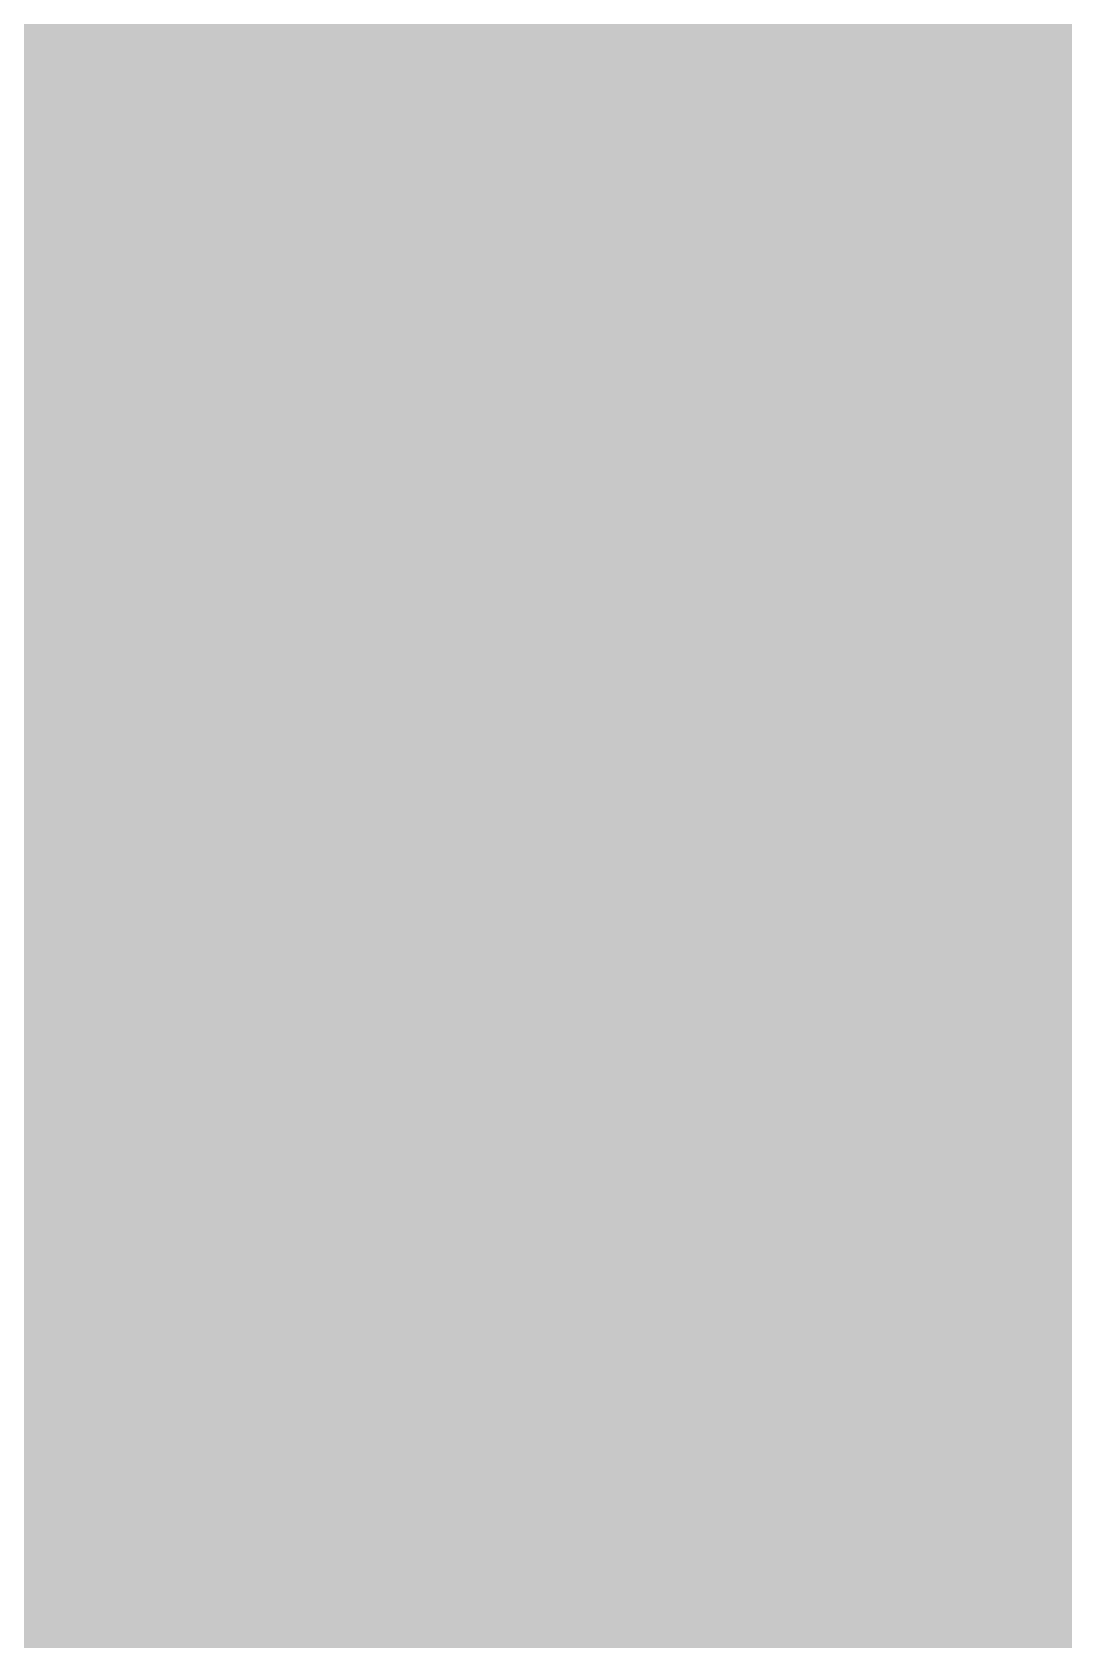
# Model space of a CAD drawing. Header units: millimetres. Extents: x 0 to 441, y 0 to 123.
# Drawn here: x 209.49 to 240.62, y 41.25 to 89.73 of the extents above; entities that cross this region are included whole.
import ezdxf

# ---------------------------------------------------------------- set-up
doc = ezdxf.new("R2010")
doc.units = ezdxf.units.MM

msp = doc.modelspace()

# ---------------------------------------------------------------- hatches: boundary and pattern name
msp.add_hatch(color=40).paths.add_polyline_path([(426.8611, 123.4722), (427.035, 123.4694), (427.2102, 123.4669), (427.3855, 123.4618), (427.5607, 123.4542), (427.7335, 123.444), (427.9087, 123.4313), (428.0814, 123.4186), (428.2542, 123.4008), (428.4269, 123.383), (428.5996, 123.3627), (428.7723, 123.3399), (428.9425, 123.317), (429.1152, 123.2891), (429.2854, 123.2611), (429.4556, 123.2306), (429.6258, 123.1976), (429.7959, 123.1621), (429.9636, 123.1265), (430.1312, 123.0859), (430.2989, 123.0452), (430.4665, 123.002), (430.6316, 122.9563), (430.7992, 122.9106), (430.9643, 122.8598), (431.1294, 122.809), (431.292, 122.7557), (431.4546, 122.7023), (431.6171, 122.6439), (431.7797, 122.5855), (431.9397, 122.5245), (432.0997, 122.461), (432.2597, 122.3975), (432.4172, 122.3289), (432.5772, 122.2604), (432.7322, 122.1892), (432.8897, 122.1181), (433.0446, 122.0445), (433.1995, 121.9683), (433.3519, 121.8895), (433.5043, 121.8082), (433.6567, 121.727), (433.8066, 121.6431), (433.9565, 121.5568), (434.1038, 121.4679), (434.2511, 121.379), (434.3984, 121.2875), (434.5432, 121.1961), (434.688, 121.0996), (434.8328, 121.0031), (434.975, 120.904), (435.1147, 120.8049), (435.2544, 120.7008), (435.3941, 120.5992), (435.5313, 120.4925), (435.6684, 120.3858), (435.803, 120.2766), (435.9377, 120.1649), (436.0697, 120.0506), (436.2018, 119.9363), (436.3314, 119.8194), (436.4609, 119.7026), (436.5879, 119.5832), (436.7124, 119.4613), (436.8394, 119.3394), (436.9613, 119.2124), (437.0832, 119.0879), (437.2026, 118.9609), (437.3194, 118.8314), (437.4363, 118.7018), (437.5506, 118.5697), (437.6649, 118.4377), (437.7766, 118.303), (437.8858, 118.1684), (437.9925, 118.0313), (438.0992, 117.8941), (438.2008, 117.7544), (438.3049, 117.6147), (438.404, 117.475), (438.5031, 117.3328), (438.5996, 117.188), (438.6961, 117.0432), (438.7875, 116.8984), (438.879, 116.7511), (438.9679, 116.6038), (439.0568, 116.4565), (439.1431, 116.3066), (439.227, 116.1567), (439.3082, 116.0043), (439.3895, 115.8519), (439.4683, 115.6995), (439.5445, 115.5446), (439.6181, 115.3897), (439.6892, 115.2322), (439.7604, 115.0772), (439.8289, 114.9172), (439.8975, 114.7597), (439.961, 114.5997), (440.0245, 114.4397), (440.0855, 114.2797), (440.1439, 114.1171), (440.2023, 113.9546), (440.2557, 113.792), (440.309, 113.6294), (440.3598, 113.4643), (440.4106, 113.2992), (440.4563, 113.1316), (440.502, 112.9665), (440.5452, 112.7989), (440.5859, 112.6312), (440.6265, 112.4636), (440.6621, 112.2959), (440.6976, 112.1258), (440.7306, 111.9556), (440.7611, 111.7854), (440.7891, 111.6152), (440.817, 111.4425), (440.8399, 111.2723), (440.8627, 111.0996), (440.883, 110.9269), (440.9008, 110.7542), (440.9186, 110.5814), (440.9313, 110.4087), (440.944, 110.2335), (440.9542, 110.0607), (440.9618, 109.8855), (440.9669, 109.7102), (440.9694, 109.535), (440.9719, 109.3597), (440.9722, 14.1111), (440.9694, 13.9344), (440.9669, 13.7592), (440.9618, 13.5839), (440.9542, 13.4112), (440.944, 13.2359), (440.9313, 13.0607), (440.9186, 12.888), (440.9008, 12.7152), (440.883, 12.5425), (440.8627, 12.3698), (440.8399, 12.1971), (440.817, 12.0269), (440.7891, 11.8542), (440.7611, 11.684), (440.7306, 11.5138), (440.6976, 11.3436), (440.6621, 11.176), (440.6265, 11.0058), (440.5859, 10.8382), (440.5452, 10.6705), (440.502, 10.5029), (440.4563, 10.3378), (440.4106, 10.1702), (440.3598, 10.0051), (440.309, 9.8425), (440.2557, 9.6774), (440.2023, 9.5148), (440.1439, 9.3523), (440.0855, 9.1897), (440.0245, 9.0297), (439.961, 8.8697), (439.8975, 8.7097), (439.8289, 8.5522), (439.7604, 8.3947), (439.6892, 8.2372), (439.6181, 8.0797), (439.5445, 7.9248), (439.4683, 7.7699), (439.3895, 7.6175), (439.3082, 7.4651), (439.227, 7.3127), (439.1431, 7.1628), (439.0568, 7.0129), (438.9679, 6.8656), (438.879, 6.7183), (438.7875, 6.571), (438.6961, 6.4262), (438.5996, 6.2814), (438.5031, 6.1366), (438.404, 5.9944), (438.3049, 5.8547), (438.2008, 5.715), (438.0992, 5.5753), (437.9925, 5.4381), (437.8858, 5.301), (437.7766, 5.1664), (437.6649, 5.0317), (437.5506, 4.8997), (437.4363, 4.7676), (437.3194, 4.638), (437.2026, 4.511), (437.0832, 4.3815), (436.9613, 4.257), (436.8394, 4.1326), (436.7124, 4.0081), (436.5879, 3.8862), (436.4609, 3.7668), (436.3314, 3.65), (436.2018, 3.5331), (436.0697, 3.4188), (435.9377, 3.3045), (435.803, 3.1953), (435.6684, 3.0861), (435.5313, 2.9769), (435.3941, 2.8727), (435.2544, 2.7686), (435.1147, 2.6645), (434.975, 2.5654), (434.8328, 2.4663), (434.688, 2.3698), (434.5432, 2.2733), (434.3984, 2.1819), (434.2511, 2.0904), (434.1038, 2.0015), (433.9565, 1.9126), (433.8066, 1.8263), (433.6567, 1.7424), (433.5043, 1.6612), (433.3519, 1.5799), (433.1995, 1.5037), (433.0446, 1.4275), (432.8897, 1.3513), (432.7322, 1.2802), (432.5772, 1.209), (432.4172, 1.1405), (432.2597, 1.0719), (432.0997, 1.0084), (431.9397, 0.9449), (431.7797, 0.8839), (431.6171, 0.8255), (431.4546, 0.7671), (431.292, 0.7137), (431.1294, 0.6604), (430.9643, 0.6096), (430.7992, 0.5588), (430.6316, 0.5131), (430.4665, 0.4674), (430.2989, 0.4242), (430.1312, 0.3835), (429.9636, 0.3454), (429.7959, 0.3073), (429.6258, 0.2718), (429.4556, 0.2388), (429.2854, 0.2083), (429.1152, 0.1803), (428.9425, 0.1524), (428.7723, 0.1295), (428.5996, 0.1067), (428.4269, 0.0864), (428.2542, 0.0686), (428.0814, 0.0508), (427.9087, 0.0381), (427.7335, 0.0254), (427.5607, 0.0152), (427.3855, 0.0076), (427.2102, 0.0025), (427.035, 0), (426.8597, 0), (104.0694, 0), (103.7082, 0), (103.3475, 0.0051), (102.9894, 0.0127), (102.6312, 0.0229), (102.2706, 0.0356), (101.9124, 0.0508), (101.5543, 0.0711), (101.1961, 0.094), (100.838, 0.1168), (100.4824, 0.1448), (100.1243, 0.1778), (99.7687, 0.2108), (99.4131, 0.2464), (99.0575, 0.287), (98.7019, 0.3302), (98.3463, 0.3734), (97.9932, 0.4216), (97.6376, 0.475), (97.2845, 0.5283), (96.9315, 0.5842), (96.581, 0.6452), (96.2279, 0.7061), (95.8774, 0.7722), (95.5269, 0.8407), (95.1763, 0.9119), (94.8284, 0.9855), (94.4804, 1.0617), (94.1324, 1.143), (93.7844, 1.2243), (93.4364, 1.3106), (93.091, 1.3995), (92.7456, 1.4884), (92.4027, 1.5824), (92.0598, 1.6789), (91.7169, 1.778), (91.374, 1.8821), (91.0336, 1.9863), (90.6932, 2.093), (90.3529, 2.2047), (90.0151, 2.319), (89.6772, 2.4333), (89.3394, 2.5527), (89.0041, 2.6746), (88.6689, 2.7991), (88.3361, 2.9261), (88.0034, 3.0556), (87.6706, 3.1877), (87.3404, 3.3249), (87.0102, 3.462), (86.68, 3.6043), (86.3524, 3.7465), (86.0273, 3.8938), (85.6996, 4.0411), (85.377, 4.1935), (85.0519, 4.3485), (84.7293, 4.506), (84.4093, 4.666), (84.0892, 4.8285), (83.7717, 4.9936), (83.4542, 5.1613), (83.1367, 5.3315), (82.8218, 5.5042), (82.5094, 5.682), (82.1969, 5.8598), (7.0556, 49.5155), (6.8504, 49.6341), (6.6497, 49.7561), (6.4516, 49.8831), (6.256, 50.0126), (6.063, 50.1421), (5.8725, 50.2793), (5.6845, 50.4165), (5.4966, 50.5562), (5.3137, 50.6984), (5.1333, 50.8457), (4.9581, 50.9956), (4.7828, 51.1454), (4.6101, 51.3004), (4.4399, 51.4579), (4.2748, 51.6153), (4.1097, 51.7779), (3.9497, 51.943), (3.7922, 52.1106), (3.6347, 52.2783), (3.4823, 52.451), (3.335, 52.6237), (3.1877, 52.8015), (3.0429, 52.9793), (2.9032, 53.1597), (2.7661, 53.3425), (2.6314, 53.528), (2.4994, 53.7134), (2.3724, 53.9039), (2.2454, 54.0944), (2.1234, 54.2874), (2.0041, 54.483), (1.8898, 54.6786), (1.778, 54.8792), (1.6662, 55.0799), (1.5621, 55.2806), (1.458, 55.4863), (1.3589, 55.6895), (1.2624, 55.8978), (1.1684, 56.1061), (1.0795, 56.3169), (0.9931, 56.5302), (0.9119, 56.7436), (0.8306, 56.957), (0.7569, 57.1754), (0.6833, 57.3913), (0.6147, 57.6123), (0.5486, 57.8307), (0.4877, 58.0542), (0.4293, 58.2752), (0.3734, 58.4987), (0.3226, 58.7248), (0.2769, 58.9509), (0.2311, 59.1795), (0.193, 59.4055), (0.1549, 59.6367), (0.1219, 59.8653), (0.094, 60.0964), (0.0686, 60.3275), (0.0483, 60.5612), (0.0305, 60.7949), (0.0152, 61.0286), (0.0076, 61.2623), (0, 61.4985), (0, 61.7347), (0, 61.8515), (0, 61.9658), (0.0025, 62.0827), (0.0076, 62.1995), (0.0102, 62.3138), (0.0152, 62.4307), (0.0229, 62.545), (0.0279, 62.6618), (0.0381, 62.7761), (0.0457, 62.8929), (0.0559, 63.0072), (0.066, 63.1215), (0.0787, 63.2358), (0.0914, 63.3527), (0.1041, 63.467), (0.1194, 63.5813), (0.1346, 63.6956), (0.1524, 63.8099), (0.1702, 63.9242), (0.188, 64.0359), (0.2057, 64.1502), (0.2261, 64.2645), (0.2489, 64.3763), (0.2692, 64.4906), (0.2921, 64.6024), (0.3175, 64.7167), (0.3429, 64.8284), (0.3683, 64.9402), (0.3937, 65.0519), (0.4216, 65.1637), (0.4496, 65.2755), (0.4801, 65.3872), (0.5105, 65.499), (0.541, 65.6082), (0.574, 65.72), (0.6071, 65.8292), (0.6401, 65.9409), (0.6756, 66.0502), (0.7112, 66.1594), (0.7468, 66.2686), (0.7849, 66.3778), (0.823, 66.487), (0.8611, 66.5937), (0.9017, 66.7029), (0.9423, 66.8096), (0.9855, 66.9163), (1.0287, 67.0255), (1.0719, 67.1322), (1.1151, 67.2389), (1.1608, 67.343), (1.2065, 67.4497), (1.2548, 67.5538), (1.303, 67.6605), (1.3513, 67.7647), (1.4021, 67.8688), (1.4529, 67.9729), (1.5037, 68.0771), (1.557, 68.1787), (1.6104, 68.2828), (1.6637, 68.3844), (1.7196, 68.486), (1.7755, 68.5876), (1.8313, 68.6892), (1.8898, 68.7908), (1.9482, 68.8899), (2.0066, 68.9915), (2.0676, 69.0905), (2.1285, 69.1896), (2.1895, 69.2861), (2.253, 69.3852), (2.3139, 69.4817), (2.38, 69.5782), (2.4435, 69.6722), (2.5095, 69.7687), (2.5756, 69.8627), (2.6416, 69.9567), (2.7102, 70.0507), (2.7788, 70.1446), (2.8473, 70.2361), (2.9185, 70.3275), (2.987, 70.419), (3.0582, 70.5104), (3.1318, 70.5993), (3.2029, 70.6907), (3.2766, 70.7771), (3.3528, 70.866), (3.4265, 70.9549), (3.5027, 71.0413), (3.5789, 71.1276), (3.6551, 71.214), (3.7338, 71.2978), (3.8125, 71.3816), (3.8913, 71.4654), (3.97, 71.5493), (4.0513, 71.6305), (4.1326, 71.7118), (4.2139, 71.7931), (4.2951, 71.8744), (4.379, 71.9531), (4.4628, 72.0319), (4.5466, 72.1106), (4.633, 72.1893), (4.7168, 72.2655), (4.8031, 72.3417), (4.8895, 72.4179), (4.9784, 72.4941), (5.0673, 72.5678), (5.1562, 72.6415), (5.2451, 72.7126), (5.334, 72.7862), (5.4254, 72.8574), (5.5169, 72.9285), (5.6083, 72.9971), (5.6998, 73.0656), (5.7937, 73.1342), (5.8877, 73.2028), (5.9817, 73.2688), (6.0757, 73.3349), (6.1722, 73.4009), (6.2662, 73.467), (6.3627, 73.5305), (6.4618, 73.594), (6.5583, 73.6549), (6.6573, 73.7159), (6.7539, 73.7768), (6.8555, 73.8378), (6.9545, 73.8962), (7.0536, 73.9546), (82.1972, 117.6115), (82.5094, 117.79), (82.8218, 117.9652), (83.1367, 118.1379), (83.4542, 118.3081), (83.7717, 118.4758), (84.0892, 118.6409), (84.4093, 118.8034), (84.7293, 118.9634), (85.0519, 119.1209), (85.377, 119.2759), (85.6996, 119.4283), (86.0273, 119.5756), (86.3524, 119.7229), (86.68, 119.8677), (87.0102, 120.0074), (87.3404, 120.1445), (87.6706, 120.2817), (88.0034, 120.4138), (88.3361, 120.5433), (88.6689, 120.6703), (89.0041, 120.7948), (89.3394, 120.9167), (89.6772, 121.0361), (90.0151, 121.1529), (90.3529, 121.2647), (90.6932, 121.3764), (91.0336, 121.4831), (91.374, 121.5873), (91.7169, 121.6914), (92.0598, 121.7905), (92.4027, 121.887), (92.7456, 121.981), (93.091, 122.0724), (93.4364, 122.1588), (93.7844, 122.2451), (94.1324, 122.3264), (94.4804, 122.4077), (94.8284, 122.4839), (95.1763, 122.5575), (95.5269, 122.6287), (95.8774, 122.6972), (96.2279, 122.7633), (96.581, 122.8242), (96.9315, 122.8852), (97.2845, 122.9411), (97.6376, 122.997), (97.9932, 123.0478), (98.3463, 123.096), (98.7019, 123.1392), (99.0575, 123.1824), (99.4131, 123.223), (99.7687, 123.2586), (100.1243, 123.2916), (100.4824, 123.3246), (100.838, 123.3526), (101.1961, 123.3754), (101.5543, 123.3983), (101.9124, 123.4186), (102.2706, 123.4338), (102.6312, 123.4465), (102.9894, 123.4567), (103.3475, 123.4643), (103.7082, 123.4694), (104.0689, 123.4719)])
h = msp.add_hatch(color=59)
edge = h.paths.add_edge_path()
edge.add_line((226.6707, 46.5529), (226.4359, 46.5531))
edge.add_line((226.4359, 46.5531), (226.2048, 46.5557))
edge.add_line((226.2048, 46.5557), (225.9762, 46.5607))
edge.add_line((225.9762, 46.5607), (225.7501, 46.5684))
edge.add_line((225.7501, 46.5684), (225.5266, 46.5785))
edge.add_line((225.5266, 46.5785), (225.3056, 46.5912))
edge.add_line((225.3056, 46.5912), (225.0872, 46.6065))
edge.add_line((225.0872, 46.6065), (224.8713, 46.6268))
edge.add_line((224.8713, 46.6268), (224.6579, 46.6471))
edge.add_line((224.6579, 46.6471), (224.4471, 46.6725))
edge.add_line((224.4471, 46.6725), (224.2414, 46.7004))
edge.add_line((224.2414, 46.7004), (224.0356, 46.7309))
edge.add_line((224.0356, 46.7309), (223.835, 46.7665))
edge.add_line((223.835, 46.7665), (223.6368, 46.8046))
edge.add_line((223.6368, 46.8046), (223.4413, 46.8478))
edge.add_line((223.4413, 46.8478), (223.2482, 46.8935))
edge.add_line((223.2482, 46.8935), (223.0577, 46.9443))
edge.add_line((223.0577, 46.9443), (222.8723, 46.9976))
edge.add_line((222.8723, 46.9976), (222.6869, 47.056))
edge.add_line((222.6869, 47.056), (222.5065, 47.1195))
edge.add_line((222.5065, 47.1195), (222.3287, 47.1881))
edge.add_line((222.3287, 47.1881), (222.156, 47.2618))
edge.add_line((222.156, 47.2618), (221.9833, 47.3405))
edge.add_line((221.9833, 47.3405), (221.8157, 47.4218))
edge.add_line((221.8157, 47.4218), (221.6506, 47.5107))
edge.add_line((221.6506, 47.5107), (221.488, 47.6047))
edge.add_line((221.488, 47.6047), (221.3305, 47.7012))
edge.add_line((221.3305, 47.7012), (221.1756, 47.8079))
edge.add_line((221.1756, 47.8079), (221.0232, 47.9171))
edge.add_line((221.0232, 47.9171), (220.8759, 48.0314))
edge.add_line((220.8759, 48.0314), (220.7311, 48.1533))
edge.add_line((220.7311, 48.1533), (220.5888, 48.2829))
edge.add_line((220.5888, 48.2829), (220.4517, 48.4149))
edge.add_line((220.4517, 48.4149), (220.3171, 48.5572))
edge.add_line((220.3171, 48.5572), (220.185, 48.7045))
edge.add_line((220.185, 48.7045), (220.058, 48.8569))
edge.add_line((220.058, 48.8569), (219.9335, 49.0169))
edge.add_line((219.9335, 49.0169), (219.8116, 49.1846))
edge.add_line((219.8116, 49.1846), (219.6948, 49.3598))
edge.add_line((219.6948, 49.3598), (219.583, 49.5402))
edge.add_line((219.583, 49.5402), (219.4738, 49.7281))
edge.add_line((219.4738, 49.7281), (219.3671, 49.9262))
edge.add_line((219.3671, 49.9262), (219.2655, 50.1294))
edge.add_line((219.2655, 50.1294), (219.1664, 50.3403))
edge.add_line((219.1664, 50.3403), (219.0725, 50.5612))
edge.add_line((219.0725, 50.5612), (218.981, 50.7873))
edge.add_line((218.981, 50.7873), (218.8947, 51.0235))
edge.add_line((218.8947, 51.0235), (218.8108, 51.2674))
edge.add_line((218.8108, 51.2674), (218.7321, 51.5188))
edge.add_line((218.7321, 51.5188), (218.6559, 51.7779))
edge.add_line((218.6559, 51.7779), (218.5848, 52.0471))
edge.add_line((218.5848, 52.0471), (218.5187, 52.3265))
edge.add_line((218.5187, 52.3265), (218.4552, 52.6136))
edge.add_line((218.4552, 52.6136), (218.3968, 52.9082))
edge.add_line((218.3968, 52.9082), (218.3409, 53.213))
edge.add_line((218.3409, 53.213), (218.2901, 53.528))
edge.add_line((218.2901, 53.528), (218.2419, 53.8505))
edge.add_line((218.2419, 53.8505), (218.2012, 54.1858))
edge.add_line((218.2012, 54.1858), (218.1606, 54.5287))
edge.add_line((218.1606, 54.5287), (218.1276, 54.8818))
edge.add_line((218.1276, 54.8818), (218.0971, 55.2425))
edge.add_line((218.0971, 55.2425), (218.0717, 55.6158))
edge.add_line((218.0717, 55.6158), (218.0514, 55.9994))
edge.add_line((218.0514, 55.9994), (218.0336, 56.3931))
edge.add_line((218.0336, 56.3931), (237.7832, 56.3947))
edge.add_line((237.7832, 56.3947), (237.7832, 60.0149))
edge.add_line((237.7832, 60.0149), (237.7796, 60.452))
edge.add_line((237.7796, 60.452), (237.7719, 60.8863))
edge.add_line((237.7719, 60.8863), (237.7618, 61.3131))
edge.add_line((237.7618, 61.3131), (237.7465, 61.7372))
edge.add_line((237.7465, 61.7372), (237.7262, 62.1563))
edge.add_line((237.7262, 62.1563), (237.7008, 62.5704))
edge.add_line((237.7008, 62.5704), (237.6703, 62.9793))
edge.add_line((237.6703, 62.9793), (237.6348, 63.3832))
edge.add_line((237.6348, 63.3832), (237.5941, 63.7819))
edge.add_line((237.5941, 63.7819), (237.5484, 64.1731))
edge.add_line((237.5484, 64.1731), (237.4976, 64.5617))
edge.add_line((237.4976, 64.5617), (237.4417, 64.9453))
edge.add_line((237.4417, 64.9453), (237.3808, 65.3212))
edge.add_line((237.3808, 65.3212), (237.3122, 65.692))
edge.add_line((237.3122, 65.692), (237.2411, 66.0578))
edge.add_line((237.2411, 66.0578), (237.1623, 66.4185))
edge.add_line((237.1623, 66.4185), (237.0785, 66.7741))
edge.add_line((237.0785, 66.7741), (236.9871, 67.122))
edge.add_line((236.9871, 67.122), (236.8906, 67.4649))
edge.add_line((236.8906, 67.4649), (236.789, 67.8002))
edge.add_line((236.789, 67.8002), (236.6797, 68.1304))
edge.add_line((236.6797, 68.1304), (236.5654, 68.4555))
edge.add_line((236.5654, 68.4555), (236.4461, 68.773))
edge.add_line((236.4461, 68.773), (236.3191, 69.0855))
edge.add_line((236.3191, 69.0855), (236.1844, 69.3903))
edge.add_line((236.1844, 69.3903), (236.0447, 69.69))
edge.add_line((236.0447, 69.69), (235.8974, 69.9821))
edge.add_line((235.8974, 69.9821), (235.7425, 70.2691))
edge.add_line((235.7425, 70.2691), (235.5825, 70.5485))
edge.add_line((235.5825, 70.5485), (235.4148, 70.8228))
edge.add_line((235.4148, 70.8228), (235.2396, 71.087))
edge.add_line((235.2396, 71.087), (235.0592, 71.3486))
edge.add_line((235.0592, 71.3486), (234.8713, 71.6001))
edge.add_line((234.8713, 71.6001), (234.6731, 71.8464))
edge.add_line((234.6731, 71.8464), (234.4699, 72.0852))
edge.add_line((234.4699, 72.0852), (234.2591, 72.3163))
edge.add_line((234.2591, 72.3163), (234.0407, 72.5399))
edge.add_line((234.0407, 72.5399), (233.8146, 72.7558))
edge.add_line((233.8146, 72.7558), (233.5809, 72.9666))
edge.add_line((233.5809, 72.9666), (233.3371, 73.1698))
edge.add_line((233.3371, 73.1698), (233.0882, 73.3628))
edge.add_line((233.0882, 73.3628), (232.8316, 73.5508))
edge.add_line((232.8316, 73.5508), (232.5649, 73.7311))
edge.add_line((232.5649, 73.7311), (232.2906, 73.9038))
edge.add_line((232.2906, 73.9038), (232.0087, 74.0689))
edge.add_line((232.0087, 74.0689), (231.7166, 74.2239))
edge.add_line((231.7166, 74.2239), (231.4194, 74.3737))
edge.add_line((231.4194, 74.3737), (231.1121, 74.5134))
edge.add_line((231.1121, 74.5134), (230.7946, 74.6481))
edge.add_line((230.7946, 74.6481), (230.4694, 74.7725))
edge.add_line((230.4694, 74.7725), (230.1367, 74.8894))
edge.add_line((230.1367, 74.8894), (229.7938, 74.9986))
edge.add_line((229.7938, 74.9986), (229.4407, 75.0976))
edge.add_line((229.4407, 75.0976), (229.0801, 75.1891))
edge.add_line((229.0801, 75.1891), (228.7092, 75.2729))
edge.add_line((228.7092, 75.2729), (228.3308, 75.3491))
edge.add_line((228.3308, 75.3491), (227.9421, 75.4151))
edge.add_line((227.9421, 75.4151), (227.5434, 75.471))
edge.add_line((227.5434, 75.471), (227.137, 75.5218))
edge.add_line((227.137, 75.5218), (226.7204, 75.5625))
edge.add_line((226.7204, 75.5625), (226.2937, 75.5929))
edge.add_line((226.2937, 75.5929), (225.8568, 75.6158))
edge.add_line((225.8568, 75.6158), (225.4098, 75.6285))
edge.add_line((225.4098, 75.6285), (224.9551, 75.6336))
edge.add_line((224.9551, 75.6336), (224.5385, 75.6285))
edge.add_line((224.5385, 75.6285), (224.1271, 75.6158))
edge.add_line((224.1271, 75.6158), (223.7257, 75.5929))
edge.add_line((223.7257, 75.5929), (223.327, 75.5625))
edge.add_line((223.327, 75.5625), (222.9383, 75.5244))
edge.add_line((222.9383, 75.5244), (222.5548, 75.4736))
edge.add_line((222.5548, 75.4736), (222.1789, 75.4177))
edge.add_line((222.1789, 75.4177), (221.808, 75.3516))
edge.add_line((221.808, 75.3516), (221.4448, 75.2754))
edge.add_line((221.4448, 75.2754), (221.0867, 75.1942))
edge.add_line((221.0867, 75.1942), (220.7362, 75.1002))
edge.add_line((220.7362, 75.1002), (220.3933, 74.9986))
edge.add_line((220.3933, 74.9986), (220.0554, 74.8894))
edge.add_line((220.0554, 74.8894), (219.7252, 74.77))
edge.add_line((219.7252, 74.77), (219.4001, 74.643))
edge.add_line((219.4001, 74.643), (219.0826, 74.5084))
edge.add_line((219.0826, 74.5084), (218.7727, 74.3636))
edge.add_line((218.7727, 74.3636), (218.4679, 74.2086))
edge.add_line((218.4679, 74.2086), (218.1708, 74.0461))
edge.add_line((218.1708, 74.0461), (217.8787, 73.8759))
edge.add_line((217.8787, 73.8759), (217.5942, 73.6956))
edge.add_line((217.5942, 73.6956), (217.3173, 73.5076))
edge.add_line((217.3173, 73.5076), (217.0455, 73.312))
edge.add_line((217.0455, 73.312), (216.7814, 73.1063))
edge.add_line((216.7814, 73.1063), (216.5223, 72.8904))
edge.add_line((216.5223, 72.8904), (216.2708, 72.6694))
edge.add_line((216.2708, 72.6694), (216.0245, 72.4357))
edge.add_line((216.0245, 72.4357), (215.7857, 72.197))
edge.add_line((215.7857, 72.197), (215.5546, 71.948))
edge.add_line((215.5546, 71.948), (215.3285, 71.689))
edge.add_line((215.3285, 71.689), (215.1101, 71.4248))
edge.add_line((215.1101, 71.4248), (214.8967, 71.1505))
edge.add_line((214.8967, 71.1505), (214.691, 70.866))
edge.add_line((214.691, 70.866), (214.4928, 70.5739))
edge.add_line((214.4928, 70.5739), (214.2998, 70.2742))
edge.add_line((214.2998, 70.2742), (214.1144, 69.9643))
edge.add_line((214.1144, 69.9643), (213.934, 69.6468))
edge.add_line((213.934, 69.6468), (213.7613, 69.3217))
edge.add_line((213.7613, 69.3217), (213.5937, 68.9864))
edge.add_line((213.5937, 68.9864), (213.4337, 68.6435))
edge.add_line((213.4337, 68.6435), (213.2813, 68.2904))
edge.add_line((213.2813, 68.2904), (213.1339, 67.9298))
edge.add_line((213.1339, 67.9298), (212.9942, 67.5615))
edge.add_line((212.9942, 67.5615), (212.8596, 67.183))
edge.add_line((212.8596, 67.183), (212.7326, 66.7969))
edge.add_line((212.7326, 66.7969), (212.6132, 66.4032))
edge.add_line((212.6132, 66.4032), (212.4989, 65.9994))
edge.add_line((212.4989, 65.9994), (212.3897, 65.5879))
edge.add_line((212.3897, 65.5879), (212.2907, 65.1688))
edge.add_line((212.2907, 65.1688), (212.1941, 64.7395))
edge.add_line((212.1941, 64.7395), (212.1078, 64.3026))
edge.add_line((212.1078, 64.3026), (212.0265, 63.8581))
edge.add_line((212.0265, 63.8581), (211.9503, 63.4035))
edge.add_line((211.9503, 63.4035), (211.8817, 62.9412))
edge.add_line((211.8817, 62.9412), (211.8208, 62.4713))
edge.add_line((211.8208, 62.4713), (211.7649, 61.9912))
edge.add_line((211.7649, 61.9912), (211.7166, 61.5036))
edge.add_line((211.7166, 61.5036), (211.6734, 61.0083))
edge.add_line((211.6734, 61.0083), (211.6379, 60.5028))
edge.add_line((211.6379, 60.5028), (211.6074, 59.9897))
edge.add_line((211.6074, 59.9897), (211.5845, 59.469))
edge.add_line((211.5845, 59.469), (211.5693, 58.9382))
edge.add_line((211.5693, 58.9382), (211.5591, 58.3997))
edge.add_line((211.5591, 58.3997), (211.5566, 57.8536))
edge.add_line((211.5566, 57.8536), (211.5617, 57.2364))
edge.add_line((211.5617, 57.2364), (211.5769, 56.6344))
edge.add_line((211.5769, 56.6344), (211.6023, 56.0451))
edge.add_line((211.6023, 56.0451), (211.6379, 55.4711))
edge.add_line((211.6379, 55.4711), (211.6836, 54.9123))
edge.add_line((211.6836, 54.9123), (211.7395, 54.3662))
edge.add_line((211.7395, 54.3662), (211.803, 53.8353))
edge.add_line((211.803, 53.8353), (211.8766, 53.3171))
edge.add_line((211.8766, 53.3171), (211.9605, 52.8117))
edge.add_line((211.9605, 52.8117), (212.0519, 52.3215))
edge.add_line((212.0519, 52.3215), (212.1535, 51.8439))
edge.add_line((212.1535, 51.8439), (212.2627, 51.3791))
edge.add_line((212.2627, 51.3791), (212.3796, 50.927))
edge.add_line((212.3796, 50.927), (212.5066, 50.4876))
edge.add_line((212.5066, 50.4876), (212.6412, 50.0634))
edge.add_line((212.6412, 50.0634), (212.7834, 49.6494))
edge.add_line((212.7834, 49.6494), (212.9358, 49.2481))
edge.add_line((212.9358, 49.2481), (213.0933, 48.8594))
edge.add_line((213.0933, 48.8594), (213.2609, 48.481))
edge.add_line((213.2609, 48.481), (213.4337, 48.1152))
edge.add_line((213.4337, 48.1152), (213.6165, 47.7622))
edge.add_line((213.6165, 47.7622), (213.8045, 47.4193))
edge.add_line((213.8045, 47.4193), (214.0001, 47.0891))
edge.add_line((214.0001, 47.0891), (214.2007, 46.769))
edge.add_line((214.2007, 46.769), (214.4116, 46.4617))
edge.add_line((214.4116, 46.4617), (214.6249, 46.1645))
edge.add_line((214.6249, 46.1645), (214.8484, 45.8775))
edge.add_line((214.8484, 45.8775), (215.077, 45.6006))
edge.add_line((215.077, 45.6006), (215.3107, 45.3339))
edge.add_line((215.3107, 45.3339), (215.552, 45.0799))
edge.add_line((215.552, 45.0799), (215.7959, 44.8335))
edge.add_line((215.7959, 44.8335), (216.0473, 44.5973))
edge.add_line((216.0473, 44.5973), (216.3064, 44.3713))
edge.add_line((216.3064, 44.3713), (216.568, 44.1554))
edge.add_line((216.568, 44.1554), (216.8373, 43.9496))
edge.add_line((216.8373, 43.9496), (217.109, 43.7515))
edge.add_line((217.109, 43.7515), (217.3859, 43.5635))
edge.add_line((217.3859, 43.5635), (217.6678, 43.3832))
edge.add_line((217.6678, 43.3832), (217.9549, 43.213))
edge.add_line((217.9549, 43.213), (218.247, 43.053))
edge.add_line((218.247, 43.053), (218.5416, 42.8981))
edge.add_line((218.5416, 42.8981), (218.8413, 42.7533))
edge.add_line((218.8413, 42.7533), (219.1461, 42.6161))
edge.add_line((219.1461, 42.6161), (219.4535, 42.4866))
edge.add_line((219.4535, 42.4866), (219.7633, 42.3672))
edge.add_line((219.7633, 42.3672), (220.0783, 42.2529))
edge.add_line((220.0783, 42.2529), (220.3958, 42.1462))
edge.add_line((220.3958, 42.1462), (220.7184, 42.0472))
edge.add_line((220.7184, 42.0472), (221.041, 41.9583))
edge.add_line((221.041, 41.9583), (221.3686, 41.8719))
edge.add_line((221.3686, 41.8719), (221.6988, 41.7957))
edge.add_line((221.6988, 41.7957), (222.0316, 41.7246))
edge.add_line((222.0316, 41.7246), (222.3643, 41.6611))
edge.add_line((222.3643, 41.6611), (222.7021, 41.6027))
edge.add_line((222.7021, 41.6027), (223.0399, 41.5519))
edge.add_line((223.0399, 41.5519), (223.3828, 41.5061))
edge.add_line((223.3828, 41.5061), (223.7257, 41.468))
edge.add_line((223.7257, 41.468), (224.0686, 41.4325))
edge.add_line((224.0686, 41.4325), (224.4141, 41.4045))
edge.add_line((224.4141, 41.4045), (224.7621, 41.3817))
edge.add_line((224.7621, 41.3817), (225.11, 41.3664))
edge.add_line((225.11, 41.3664), (225.4606, 41.3537))
edge.add_line((225.4606, 41.3537), (225.8111, 41.3461))
edge.add_line((225.8111, 41.3461), (226.1616, 41.3436))
edge.add_line((226.1616, 41.3436), (226.3623, 41.3461))
edge.add_line((226.3623, 41.3461), (226.5655, 41.3487))
edge.add_line((226.5655, 41.3487), (226.7661, 41.3512))
edge.add_line((226.7661, 41.3512), (226.9642, 41.3588))
edge.add_line((226.9642, 41.3588), (227.1649, 41.3664))
edge.add_line((227.1649, 41.3664), (227.363, 41.3766))
edge.add_line((227.363, 41.3766), (227.5611, 41.3868))
edge.add_line((227.5611, 41.3868), (227.7567, 41.3995))
edge.add_line((227.7567, 41.3995), (227.9523, 41.4147))
edge.add_line((227.9523, 41.4147), (228.1479, 41.4299))
edge.add_line((228.1479, 41.4299), (228.3435, 41.4477))
edge.add_line((228.3435, 41.4477), (228.5365, 41.468))
edge.add_line((228.5365, 41.468), (228.727, 41.4884))
edge.add_line((228.727, 41.4884), (228.92, 41.5112))
edge.add_line((228.92, 41.5112), (229.1105, 41.5341))
edge.add_line((229.1105, 41.5341), (229.2985, 41.5595))
edge.add_line((229.2985, 41.5595), (229.4865, 41.5849))
edge.add_line((229.4865, 41.5849), (229.6744, 41.6103))
edge.add_line((229.6744, 41.6103), (229.8598, 41.6408))
edge.add_line((229.8598, 41.6408), (230.0453, 41.6687))
edge.add_line((230.0453, 41.6687), (230.2281, 41.7017))
edge.add_line((230.2281, 41.7017), (230.411, 41.7322))
edge.add_line((230.411, 41.7322), (230.5914, 41.7652))
edge.add_line((230.5914, 41.7652), (230.7717, 41.8008))
edge.add_line((230.7717, 41.8008), (230.9495, 41.8338))
edge.add_line((230.9495, 41.8338), (231.1273, 41.8719))
edge.add_line((231.1273, 41.8719), (231.3026, 41.9075))
edge.add_line((231.3026, 41.9075), (231.4778, 41.9456))
edge.add_line((231.4778, 41.9456), (231.6505, 41.9837))
edge.add_line((231.6505, 41.9837), (231.8233, 42.0243))
edge.add_line((231.8233, 42.0243), (231.9934, 42.0649))
edge.add_line((231.9934, 42.0649), (232.1611, 42.1056))
edge.add_line((232.1611, 42.1056), (232.3287, 42.1488))
edge.add_line((232.3287, 42.1488), (232.4964, 42.1919))
edge.add_line((232.4964, 42.1919), (232.6589, 42.2351))
edge.add_line((232.6589, 42.2351), (232.8215, 42.2783))
edge.add_line((232.8215, 42.2783), (232.984, 42.324))
edge.add_line((232.984, 42.324), (233.1441, 42.3697))
edge.add_line((233.1441, 42.3697), (233.3015, 42.4155))
edge.add_line((233.3015, 42.4155), (233.4565, 42.4612))
edge.add_line((233.4565, 42.4612), (233.6114, 42.5069))
edge.add_line((233.6114, 42.5069), (233.7638, 42.5552))
edge.add_line((233.7638, 42.5552), (233.9162, 42.6009))
edge.add_line((233.9162, 42.6009), (234.0661, 42.6491))
edge.add_line((234.0661, 42.6491), (234.2134, 42.6974))
edge.add_line((234.2134, 42.6974), (234.3582, 42.7457))
edge.add_line((234.3582, 42.7457), (234.503, 42.7965))
edge.add_line((234.503, 42.7965), (234.6452, 42.8447))
edge.add_line((234.6452, 42.8447), (234.7849, 42.893))
edge.add_line((234.7849, 42.893), (234.9221, 42.9438))
edge.add_line((234.9221, 42.9438), (235.0592, 42.992))
edge.add_line((235.0592, 42.992), (235.1913, 43.0428))
edge.add_line((235.1913, 43.0428), (235.3259, 43.0911))
edge.add_line((235.3259, 43.0911), (235.4555, 43.1419))
edge.add_line((235.4555, 43.1419), (235.5825, 43.1902))
edge.add_line((235.5825, 43.1902), (235.7095, 43.241))
edge.add_line((235.7095, 43.241), (235.8314, 43.2892))
edge.add_line((235.8314, 43.2892), (235.9533, 43.34))
edge.add_line((235.9533, 43.34), (236.0727, 43.3883))
edge.add_line((236.0727, 43.3883), (236.1921, 43.4365))
edge.add_line((236.1921, 43.4365), (236.3064, 43.4848))
edge.add_line((236.3064, 43.4848), (236.4181, 43.5356))
edge.add_line((236.4181, 43.5356), (236.5299, 43.5813))
edge.add_line((236.5299, 43.5813), (236.6391, 43.6296))
edge.add_line((236.6391, 43.6296), (234.6717, 48.3306))
edge.add_line((234.6717, 48.3306), (234.5512, 48.2829))
edge.add_line((234.5512, 48.2829), (234.4318, 48.2346))
edge.add_line((234.4318, 48.2346), (234.3125, 48.1889))
edge.add_line((234.3125, 48.1889), (234.1931, 48.1432))
edge.add_line((234.1931, 48.1432), (234.0737, 48.0949))
edge.add_line((234.0737, 48.0949), (233.9518, 48.0517))
edge.add_line((233.9518, 48.0517), (233.8324, 48.006))
edge.add_line((233.8324, 48.006), (233.713, 47.9603))
edge.add_line((233.713, 47.9603), (233.5911, 47.9171))
edge.add_line((233.5911, 47.9171), (233.4717, 47.8739))
edge.add_line((233.4717, 47.8739), (233.3498, 47.8307))
edge.add_line((233.3498, 47.8307), (233.2279, 47.7876))
edge.add_line((233.2279, 47.7876), (233.106, 47.7469))
edge.add_line((233.106, 47.7469), (232.9866, 47.7037))
edge.add_line((232.9866, 47.7037), (232.8647, 47.6631))
edge.add_line((232.8647, 47.6631), (232.7427, 47.6225))
edge.add_line((232.7427, 47.6225), (232.6183, 47.5844))
edge.add_line((232.6183, 47.5844), (232.4964, 47.5437))
edge.add_line((232.4964, 47.5437), (232.3744, 47.5056))
edge.add_line((232.3744, 47.5056), (232.2525, 47.4675))
edge.add_line((232.2525, 47.4675), (232.1281, 47.4294))
edge.add_line((232.1281, 47.4294), (232.0061, 47.3913))
edge.add_line((232.0061, 47.3913), (231.8817, 47.3558))
edge.add_line((231.8817, 47.3558), (231.7598, 47.3202))
edge.add_line((231.7598, 47.3202), (231.6353, 47.2846))
edge.add_line((231.6353, 47.2846), (231.5108, 47.2516))
edge.add_line((231.5108, 47.2516), (231.3889, 47.2186))
edge.add_line((231.3889, 47.2186), (231.2645, 47.1856))
edge.add_line((231.2645, 47.1856), (231.14, 47.1526))
edge.add_line((231.14, 47.1526), (231.0155, 47.1195))
edge.add_line((231.0155, 47.1195), (230.8911, 47.0891))
edge.add_line((230.8911, 47.0891), (230.7641, 47.0586))
edge.add_line((230.7641, 47.0586), (230.6396, 47.0306))
edge.add_line((230.6396, 47.0306), (230.5152, 47.0027))
edge.add_line((230.5152, 47.0027), (230.3882, 46.9748))
edge.add_line((230.3882, 46.9748), (230.2637, 46.9468))
edge.add_line((230.2637, 46.9468), (230.1367, 46.9214))
edge.add_line((230.1367, 46.9214), (230.0122, 46.896))
edge.add_line((230.0122, 46.896), (229.8852, 46.8706))
edge.add_line((229.8852, 46.8706), (229.7582, 46.8452))
edge.add_line((229.7582, 46.8452), (229.6312, 46.8224))
edge.add_line((229.6312, 46.8224), (229.5042, 46.802))
edge.add_line((229.5042, 46.802), (229.3772, 46.7792))
edge.add_line((229.3772, 46.7792), (229.2502, 46.7589))
edge.add_line((229.2502, 46.7589), (229.1232, 46.7411))
edge.add_line((229.1232, 46.7411), (228.9962, 46.7208))
edge.add_line((228.9962, 46.7208), (228.8692, 46.703))
edge.add_line((228.8692, 46.703), (228.7397, 46.6877))
edge.add_line((228.7397, 46.6877), (228.6127, 46.67))
edge.add_line((228.6127, 46.67), (228.4857, 46.6547))
edge.add_line((228.4857, 46.6547), (228.3562, 46.642))
edge.add_line((228.3562, 46.642), (228.2266, 46.6293))
edge.add_line((228.2266, 46.6293), (228.0996, 46.6166))
edge.add_line((228.0996, 46.6166), (227.9701, 46.6065))
edge.add_line((227.9701, 46.6065), (227.8405, 46.5963))
edge.add_line((227.8405, 46.5963), (227.711, 46.5861))
edge.add_line((227.711, 46.5861), (227.5815, 46.5785))
edge.add_line((227.5815, 46.5785), (227.4519, 46.5709))
edge.add_line((227.4519, 46.5709), (227.3224, 46.5658))
edge.add_line((227.3224, 46.5658), (227.1928, 46.5607))
edge.add_line((227.1928, 46.5607), (227.0608, 46.5557))
edge.add_line((227.0608, 46.5557), (226.9312, 46.5531))
edge.add_line((226.9312, 46.5531), (226.7991, 46.5531))
edge.add_line((226.7991, 46.5531), (226.6696, 46.5506))
edge = h.paths.add_edge_path(flags=16)
edge.add_line((224.8285, 70.6191), (225.0567, 70.6171))
edge.add_line((225.0567, 70.6171), (225.2828, 70.6095))
edge.add_line((225.2828, 70.6095), (225.5037, 70.5993))
edge.add_line((225.5037, 70.5993), (225.7222, 70.5866))
edge.add_line((225.7222, 70.5866), (225.933, 70.5688))
edge.add_line((225.933, 70.5688), (226.1413, 70.5485))
edge.add_line((226.1413, 70.5485), (226.347, 70.5206))
edge.add_line((226.347, 70.5206), (226.5477, 70.4926))
edge.add_line((226.5477, 70.4926), (226.7433, 70.4571))
edge.add_line((226.7433, 70.4571), (226.9338, 70.419))
edge.add_line((226.9338, 70.419), (227.1217, 70.3758))
edge.add_line((227.1217, 70.3758), (227.3046, 70.3301))
edge.add_line((227.3046, 70.3301), (227.4849, 70.2793))
edge.add_line((227.4849, 70.2793), (227.6602, 70.2234))
edge.add_line((227.6602, 70.2234), (227.8304, 70.1624))
edge.add_line((227.8304, 70.1624), (227.998, 70.0989))
edge.add_line((227.998, 70.0989), (228.1606, 70.0278))
edge.add_line((228.1606, 70.0278), (228.3206, 69.9541))
edge.add_line((228.3206, 69.9541), (228.4755, 69.8754))
edge.add_line((228.4755, 69.8754), (228.6279, 69.7941))
edge.add_line((228.6279, 69.7941), (228.7753, 69.7052))
edge.add_line((228.7753, 69.7052), (228.9175, 69.6112))
edge.add_line((228.9175, 69.6112), (229.0572, 69.5147))
edge.add_line((229.0572, 69.5147), (229.1944, 69.4131))
edge.add_line((229.1944, 69.4131), (229.3264, 69.3039))
edge.add_line((229.3264, 69.3039), (229.4534, 69.1921))
edge.add_line((229.4534, 69.1921), (229.5779, 69.0753))
edge.add_line((229.5779, 69.0753), (229.6998, 68.9534))
edge.add_line((229.6998, 68.9534), (229.8167, 68.8264))
edge.add_line((229.8167, 68.8264), (229.9284, 68.6918))
edge.add_line((229.9284, 68.6918), (230.0402, 68.5546))
edge.add_line((230.0402, 68.5546), (230.1443, 68.4124))
edge.add_line((230.1443, 68.4124), (230.2485, 68.2625))
edge.add_line((230.2485, 68.2625), (230.3475, 68.1101))
edge.add_line((230.3475, 68.1101), (230.4415, 67.9501))
edge.add_line((230.4415, 67.9501), (230.5329, 67.785))
edge.add_line((230.5329, 67.785), (230.6218, 67.6148))
edge.add_line((230.6218, 67.6148), (230.7057, 67.4395))
edge.add_line((230.7057, 67.4395), (230.7869, 67.2567))
edge.add_line((230.7869, 67.2567), (230.8657, 67.0712))
edge.add_line((230.8657, 67.0712), (230.9393, 66.8782))
edge.add_line((230.9393, 66.8782), (231.0105, 66.6801))
edge.add_line((231.0105, 66.6801), (231.0765, 66.4769))
edge.add_line((231.0765, 66.4769), (231.14, 66.2661))
edge.add_line((231.14, 66.2661), (231.201, 66.0502))
edge.add_line((231.201, 66.0502), (231.2594, 65.8292))
edge.add_line((231.2594, 65.8292), (231.3127, 65.6006))
edge.add_line((231.3127, 65.6006), (231.3635, 65.3669))
edge.add_line((231.3635, 65.3669), (231.4118, 65.1281))
edge.add_line((231.4118, 65.1281), (231.455, 64.8818))
edge.add_line((231.455, 64.8818), (231.4956, 64.6303))
edge.add_line((231.4956, 64.6303), (231.5337, 64.3712))
edge.add_line((231.5337, 64.3712), (231.5693, 64.1071))
edge.add_line((231.5693, 64.1071), (231.5997, 63.8378))
edge.add_line((231.5997, 63.8378), (231.6302, 63.561))
edge.add_line((231.6302, 63.561), (231.6556, 63.2765))
edge.add_line((231.6556, 63.2765), (231.6759, 62.9869))
edge.add_line((231.6759, 62.9869), (231.6963, 62.6923))
edge.add_line((231.6963, 62.6923), (231.7115, 62.3875))
edge.add_line((231.7115, 62.3875), (231.7267, 62.0801))
edge.add_line((231.7267, 62.0801), (231.7369, 61.7626))
edge.add_line((231.7369, 61.7626), (231.742, 61.4401))
edge.add_line((231.742, 61.4401), (231.7471, 61.1124))
edge.add_line((231.7471, 61.1124), (231.7496, 60.7746))
edge.add_line((231.7496, 60.7746), (218.0978, 60.7769))
edge.add_line((218.0978, 60.7769), (218.1149, 61.1276))
edge.add_line((218.1149, 61.1276), (218.1377, 61.4731))
edge.add_line((218.1377, 61.4731), (218.1631, 61.8109))
edge.add_line((218.1631, 61.8109), (218.1885, 62.1411))
edge.add_line((218.1885, 62.1411), (218.219, 62.4637))
edge.add_line((218.219, 62.4637), (218.252, 62.7786))
edge.add_line((218.252, 62.7786), (218.2876, 63.086))
edge.add_line((218.2876, 63.086), (218.3257, 63.3857))
edge.add_line((218.3257, 63.3857), (218.3663, 63.6778))
edge.add_line((218.3663, 63.6778), (218.4095, 63.9648))
edge.add_line((218.4095, 63.9648), (218.4552, 64.2417))
edge.add_line((218.4552, 64.2417), (218.506, 64.5135))
edge.add_line((218.506, 64.5135), (218.5568, 64.7776))
edge.add_line((218.5568, 64.7776), (218.6102, 65.0342))
edge.add_line((218.6102, 65.0342), (218.6686, 65.2856))
edge.add_line((218.6686, 65.2856), (218.7296, 65.5269))
edge.add_line((218.7296, 65.5269), (218.7905, 65.7657))
edge.add_line((218.7905, 65.7657), (218.8566, 65.9943))
edge.add_line((218.8566, 65.9943), (218.9251, 66.2178))
edge.add_line((218.9251, 66.2178), (218.9937, 66.4337))
edge.add_line((218.9937, 66.4337), (219.0674, 66.6445))
edge.add_line((219.0674, 66.6445), (219.1436, 66.8477))
edge.add_line((219.1436, 66.8477), (219.2223, 67.0458))
edge.add_line((219.2223, 67.0458), (219.3061, 67.2389))
edge.add_line((219.3061, 67.2389), (219.39, 67.4243))
edge.add_line((219.39, 67.4243), (219.4763, 67.6021))
edge.add_line((219.4763, 67.6021), (219.5652, 67.7748))
edge.add_line((219.5652, 67.7748), (219.6592, 67.9425))
edge.add_line((219.6592, 67.9425), (219.7532, 68.105))
edge.add_line((219.7532, 68.105), (219.8522, 68.26))
edge.add_line((219.8522, 68.26), (219.9538, 68.4098))
edge.add_line((219.9538, 68.4098), (220.058, 68.5546))
edge.add_line((220.058, 68.5546), (220.1621, 68.6918))
edge.add_line((220.1621, 68.6918), (220.2713, 68.8264))
edge.add_line((220.2713, 68.8264), (220.3831, 68.9534))
edge.add_line((220.3831, 68.9534), (220.4974, 69.0753))
edge.add_line((220.4974, 69.0753), (220.6168, 69.1921))
edge.add_line((220.6168, 69.1921), (220.7362, 69.3039))
edge.add_line((220.7362, 69.3039), (220.8581, 69.4106))
edge.add_line((220.8581, 69.4106), (220.9851, 69.5122))
edge.add_line((220.9851, 69.5122), (221.1121, 69.6087))
edge.add_line((221.1121, 69.6087), (221.2442, 69.7001))
edge.add_line((221.2442, 69.7001), (221.3762, 69.7865))
edge.add_line((221.3762, 69.7865), (221.5134, 69.8703))
edge.add_line((221.5134, 69.8703), (221.6531, 69.9465))
edge.add_line((221.6531, 69.9465), (221.7953, 70.0202))
edge.add_line((221.7953, 70.0202), (221.9401, 70.0888))
edge.add_line((221.9401, 70.0888), (222.0874, 70.1523))
edge.add_line((222.0874, 70.1523), (222.2373, 70.2107))
edge.add_line((222.2373, 70.2107), (222.3922, 70.2666))
edge.add_line((222.3922, 70.2666), (222.5472, 70.3148))
edge.add_line((222.5472, 70.3148), (222.7072, 70.3631))
edge.add_line((222.7072, 70.3631), (222.8672, 70.4037))
edge.add_line((222.8672, 70.4037), (223.0323, 70.4418))
edge.add_line((223.0323, 70.4418), (223.2, 70.4774))
edge.add_line((223.2, 70.4774), (223.3676, 70.5079))
edge.add_line((223.3676, 70.5079), (223.5403, 70.5333))
edge.add_line((223.5403, 70.5333), (223.7156, 70.5561))
edge.add_line((223.7156, 70.5561), (223.8959, 70.5764))
edge.add_line((223.8959, 70.5764), (224.0763, 70.5917))
edge.add_line((224.0763, 70.5917), (224.2591, 70.6018))
edge.add_line((224.2591, 70.6018), (224.4446, 70.612))
edge.add_line((224.4446, 70.612), (224.6351, 70.6171))
edge.add_line((224.6351, 70.6171), (224.8281, 70.6171))

doc.saveas('drawing.dxf')
